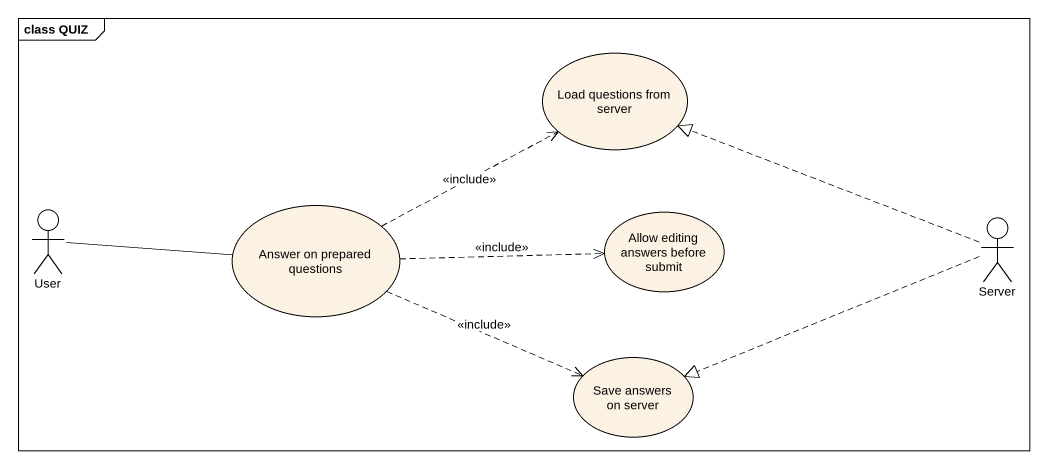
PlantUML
@startuml
mainframe class QUIZ
usecase "Load questions from server" as Load_questions_from_server
actor User
usecase "Answer on prepared questions" as Answer_on_prepared_questions
usecase "Allow editing answers before submit" as Allow_editing_answers
actor Server
usecase "Save answers on server" as Save_answers_on_server
User -right- Answer_on_prepared_questions
Answer_on_prepared_questions .right.> Load_questions_from_server : <<include>>
Answer_on_prepared_questions .right.> Allow_editing_answers : <<include>>
Answer_on_prepared_questions .right.> Save_answers_on_server : <<include>>
Server .left.|> Load_questions_from_server
Server .left.|> Save_answers_on_server
@enduml
